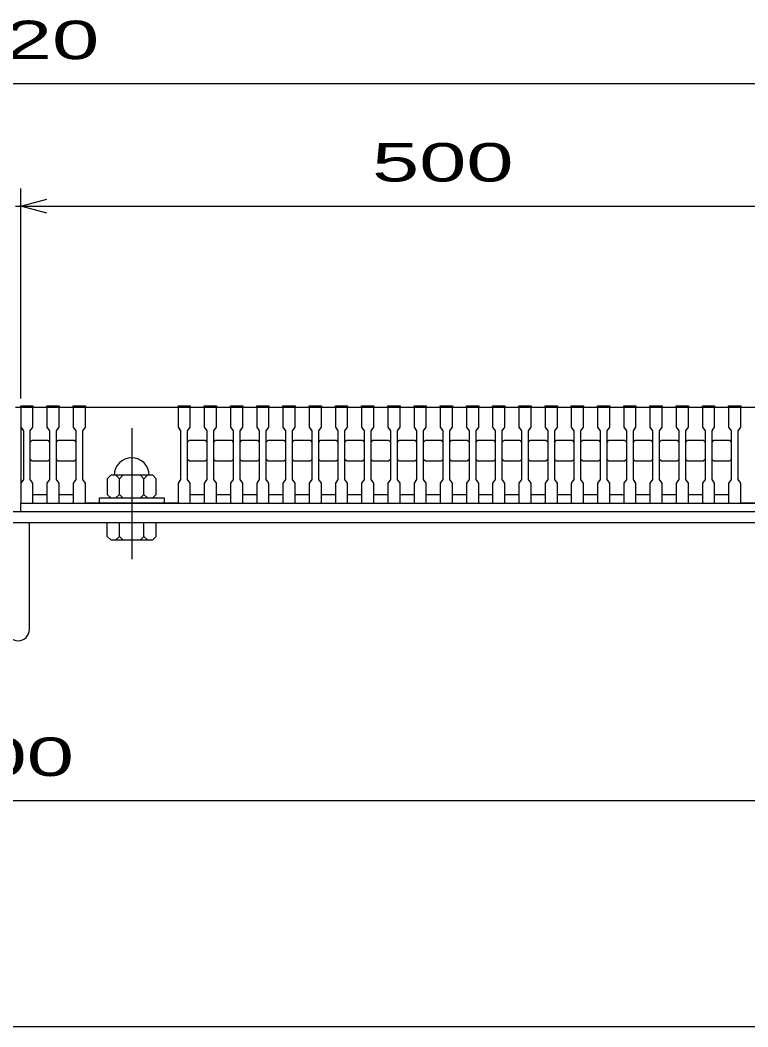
# Model space of a CAD drawing. Units: millimetres, scale not verified. Extents: x -1820 to 1731, y -1282 to 1054.
# Drawn here: x -849 to -432, y -1146 to -571 of the extents above; entities that cross this region are included whole.
import ezdxf
from ezdxf.enums import TextEntityAlignment as Align

# ---------------------------------------------------------------- set-up
doc = ezdxf.new("R2010")
doc.units = ezdxf.units.MM
doc.header["$LTSCALE"] = 10
doc.linetypes.add('CHAIN', pattern=[18.5, 12, -1.5, 3.5, -1.5])
for name, color, linetype, lineweight in [('0_2', 150, 'Continuous', 25), ('16', 3, 'Continuous', 25), ('19', 6, 'Continuous', 25), ('22', 4, 'Continuous', 25)]:
    doc.layers.add(name, color=color, linetype=linetype, lineweight=lineweight)
doc.styles.add('ベクトル', font='')
doc.styles.get('ベクトル').set_extended_font_data('ベクトル')

msp = doc.modelspace()

# ---------------------------------------------------------------- linework, layer by layer
at = {"layer": '0_2'}
msp.add_line((1731, -1146.5), (-1729, -1146.5), dxfattribs=at)
at = {"layer": '16'}
for p, q in [((-848.5, -792), (-848.5, -791.3)), ((-848.5, -791.3), (-841.5, -791.3)), ((-848.5, -792), (-848.5, -803.5)), ((-841.5, -792), (-848.5, -792)), ((-848.5, -792), (-848.5, -842)), ((-848.5, -792), (-348.5, -792)), ((-841.5, -791.3), (-841.5, -792)), ((-841.5, -803.5), (-841.5, -792)), ((-833.5, -792), (-833.5, -791.3)), ((-833.5, -791.3), (-826.5, -791.3)), ((-833.5, -792), (-833.5, -803.5)), ((-826.5, -792), (-833.5, -792)), ((-826.5, -791.3), (-826.5, -792)), ((-826.5, -803.5), (-826.5, -792)), ((-818.5, -792), (-818.5, -791.3)), ((-818.5, -791.3), (-811.5, -791.3)), ((-818.5, -792), (-818.5, -803.5)), ((-811.5, -792), (-818.5, -792)), ((-811.5, -791.3), (-811.5, -792)), ((-811.5, -803.5), (-811.5, -792)), ((-811.5, -792), (-758.5, -792)), ((-758.5, -792), (-758.5, -791.3)), ((-758.5, -791.3), (-751.5, -791.3)), ((-758.5, -792), (-758.5, -803.5)), ((-751.5, -792), (-758.5, -792)), ((-751.5, -791.3), (-751.5, -792)), ((-751.5, -803.5), (-751.5, -792)), ((-743.5, -792), (-743.5, -791.3)), ((-743.5, -791.3), (-736.5, -791.3)), ((-743.5, -792), (-743.5, -803.5)), ((-736.5, -792), (-743.5, -792)), ((-736.5, -791.3), (-736.5, -792)), ((-736.5, -803.5), (-736.5, -792)), ((-728.5, -792), (-728.5, -791.3)), ((-728.5, -791.3), (-721.5, -791.3)), ((-728.5, -792), (-728.5, -803.5)), ((-721.5, -792), (-728.5, -792)), ((-721.5, -791.3), (-721.5, -792)), ((-721.5, -803.5), (-721.5, -792)), ((-713.5, -792), (-713.5, -791.3)), ((-713.5, -791.3), (-706.5, -791.3)), ((-713.5, -792), (-713.5, -803.5)), ((-706.5, -792), (-713.5, -792)), ((-706.5, -791.3), (-706.5, -792)), ((-706.5, -803.5), (-706.5, -792)), ((-698.5, -792), (-698.5, -791.3)), ((-698.5, -791.3), (-691.5, -791.3)), ((-698.5, -792), (-698.5, -803.5)), ((-691.5, -792), (-698.5, -792)), ((-691.5, -791.3), (-691.5, -792)), ((-691.5, -803.5), (-691.5, -792)), ((-683.5, -792), (-683.5, -791.3)), ((-683.5, -791.3), (-676.5, -791.3)), ((-683.5, -792), (-683.5, -803.5)), ((-676.5, -792), (-683.5, -792)), ((-676.5, -791.3), (-676.5, -792)), ((-676.5, -803.5), (-676.5, -792)), ((-668.5, -792), (-668.5, -791.3)), ((-668.5, -791.3), (-661.5, -791.3)), ((-668.5, -792), (-668.5, -803.5)), ((-661.5, -792), (-668.5, -792)), ((-661.5, -791.3), (-661.5, -792)), ((-661.5, -803.5), (-661.5, -792)), ((-653.5, -792), (-653.5, -791.3)), ((-653.5, -791.3), (-646.5, -791.3)), ((-653.5, -792), (-653.5, -803.5)), ((-646.5, -792), (-653.5, -792)), ((-646.5, -791.3), (-646.5, -792)), ((-646.5, -803.5), (-646.5, -792)), ((-638.5, -792), (-638.5, -791.3)), ((-638.5, -791.3), (-631.5, -791.3)), ((-638.5, -792), (-638.5, -803.5)), ((-631.5, -792), (-638.5, -792)), ((-631.5, -791.3), (-631.5, -792)), ((-631.5, -803.5), (-631.5, -792)), ((-623.5, -792), (-623.5, -791.3)), ((-623.5, -791.3), (-616.5, -791.3)), ((-623.5, -792), (-623.5, -803.5)), ((-616.5, -792), (-623.5, -792)), ((-616.5, -791.3), (-616.5, -792)), ((-616.5, -803.5), (-616.5, -792)), ((-608.5, -792), (-608.5, -791.3)), ((-608.5, -791.3), (-601.5, -791.3)), ((-608.5, -792), (-608.5, -803.5)), ((-601.5, -792), (-608.5, -792)), ((-601.5, -791.3), (-601.5, -792)), ((-601.5, -803.5), (-601.5, -792)), ((-593.5, -792), (-593.5, -791.3)), ((-593.5, -791.3), (-586.5, -791.3)), ((-593.5, -792), (-593.5, -803.5)), ((-586.5, -792), (-593.5, -792)), ((-586.5, -791.3), (-586.5, -792)), ((-586.5, -803.5), (-586.5, -792)), ((-578.5, -792), (-578.5, -791.3)), ((-578.5, -791.3), (-571.5, -791.3)), ((-578.5, -792), (-578.5, -803.5)), ((-571.5, -792), (-578.5, -792)), ((-571.5, -791.3), (-571.5, -792)), ((-571.5, -803.5), (-571.5, -792)), ((-563.5, -792), (-563.5, -791.3)), ((-563.5, -791.3), (-556.5, -791.3)), ((-563.5, -792), (-563.5, -803.5)), ((-556.5, -792), (-563.5, -792)), ((-556.5, -791.3), (-556.5, -792)), ((-556.5, -803.5), (-556.5, -792)), ((-548.5, -792), (-548.5, -791.3)), ((-548.5, -791.3), (-541.5, -791.3)), ((-548.5, -792), (-548.5, -803.5)), ((-541.5, -792), (-548.5, -792)), ((-541.5, -791.3), (-541.5, -792)), ((-541.5, -803.5), (-541.5, -792)), ((-533.5, -792), (-533.5, -791.3)), ((-533.5, -791.3), (-526.5, -791.3)), ((-533.5, -792), (-533.5, -803.5)), ((-526.5, -792), (-533.5, -792)), ((-526.5, -791.3), (-526.5, -792)), ((-526.5, -803.5), (-526.5, -792)), ((-518.5, -792), (-518.5, -791.3)), ((-518.5, -791.3), (-511.5, -791.3)), ((-518.5, -792), (-518.5, -803.5)), ((-511.5, -792), (-518.5, -792)), ((-511.5, -791.3), (-511.5, -792)), ((-511.5, -803.5), (-511.5, -792)), ((-503.5, -792), (-503.5, -791.3)), ((-503.5, -791.3), (-496.5, -791.3)), ((-503.5, -792), (-503.5, -803.5)), ((-496.5, -792), (-503.5, -792)), ((-496.5, -791.3), (-496.5, -792)), ((-496.5, -803.5), (-496.5, -792)), ((-488.5, -792), (-488.5, -791.3)), ((-488.5, -791.3), (-481.5, -791.3)), ((-488.5, -792), (-488.5, -803.5)), ((-481.5, -792), (-488.5, -792)), ((-481.5, -791.3), (-481.5, -792)), ((-481.5, -803.5), (-481.5, -792)), ((-473.5, -792), (-473.5, -791.3)), ((-473.5, -791.3), (-466.5, -791.3)), ((-473.5, -792), (-473.5, -803.5)), ((-466.5, -792), (-473.5, -792)), ((-466.5, -791.3), (-466.5, -792)), ((-466.5, -803.5), (-466.5, -792)), ((-458.5, -792), (-458.5, -791.3)), ((-458.5, -791.3), (-451.5, -791.3)), ((-458.5, -792), (-458.5, -803.5)), ((-451.5, -792), (-458.5, -792)), ((-451.5, -791.3), (-451.5, -792)), ((-451.5, -803.5), (-451.5, -792)), ((-443.5, -792), (-443.5, -791.3)), ((-443.5, -791.3), (-436.5, -791.3)), ((-443.5, -792), (-443.5, -803.5)), ((-436.5, -792), (-443.5, -792)), ((-436.5, -791.3), (-436.5, -792)), ((-436.5, -803.5), (-436.5, -792)), ((-436.5, -792), (-383.5, -792)), ((-848.5, -803.5), (-847, -805.5)), ((-847, -805.5), (-847, -833.5)), ((-843, -805.5), (-841.5, -803.5)), ((-843, -833.5), (-843, -805.5)), ((-833.5, -803.5), (-832, -805.5)), ((-832, -805.5), (-832, -833.5)), ((-828, -805.5), (-826.5, -803.5)), ((-828, -833.5), (-828, -805.5)), ((-818.5, -803.5), (-817, -805.5)), ((-817, -805.5), (-817, -833.5)), ((-813, -805.5), (-811.5, -803.5)), ((-813, -833.5), (-813, -805.5)), ((-758.5, -803.5), (-757, -805.5)), ((-757, -805.5), (-757, -833.5)), ((-753, -805.5), (-751.5, -803.5)), ((-753, -833.5), (-753, -805.5)), ((-743.5, -803.5), (-742, -805.5)), ((-742, -805.5), (-742, -833.5)), ((-738, -805.5), (-736.5, -803.5)), ((-738, -833.5), (-738, -805.5)), ((-728.5, -803.5), (-727, -805.5)), ((-727, -805.5), (-727, -833.5)), ((-723, -805.5), (-721.5, -803.5)), ((-723, -833.5), (-723, -805.5)), ((-713.5, -803.5), (-712, -805.5)), ((-712, -805.5), (-712, -833.5)), ((-708, -805.5), (-706.5, -803.5)), ((-708, -833.5), (-708, -805.5)), ((-698.5, -803.5), (-697, -805.5)), ((-697, -805.5), (-697, -833.5)), ((-693, -805.5), (-691.5, -803.5)), ((-693, -833.5), (-693, -805.5)), ((-683.5, -803.5), (-682, -805.5)), ((-682, -805.5), (-682, -833.5)), ((-678, -805.5), (-676.5, -803.5)), ((-678, -833.5), (-678, -805.5)), ((-668.5, -803.5), (-667, -805.5)), ((-667, -805.5), (-667, -833.5)), ((-663, -805.5), (-661.5, -803.5)), ((-663, -833.5), (-663, -805.5)), ((-653.5, -803.5), (-652, -805.5)), ((-652, -805.5), (-652, -833.5)), ((-648, -805.5), (-646.5, -803.5)), ((-648, -833.5), (-648, -805.5)), ((-638.5, -803.5), (-637, -805.5)), ((-637, -805.5), (-637, -833.5)), ((-633, -805.5), (-631.5, -803.5)), ((-633, -833.5), (-633, -805.5)), ((-623.5, -803.5), (-622, -805.5)), ((-622, -805.5), (-622, -833.5)), ((-618, -805.5), (-616.5, -803.5)), ((-618, -833.5), (-618, -805.5)), ((-608.5, -803.5), (-607, -805.5)), ((-607, -805.5), (-607, -833.5)), ((-603, -805.5), (-601.5, -803.5)), ((-603, -833.5), (-603, -805.5)), ((-593.5, -803.5), (-592, -805.5)), ((-592, -805.5), (-592, -833.5)), ((-588, -805.5), (-586.5, -803.5)), ((-588, -833.5), (-588, -805.5)), ((-578.5, -803.5), (-577, -805.5)), ((-577, -805.5), (-577, -833.5)), ((-573, -805.5), (-571.5, -803.5)), ((-573, -833.5), (-573, -805.5)), ((-563.5, -803.5), (-562, -805.5)), ((-562, -805.5), (-562, -833.5)), ((-558, -805.5), (-556.5, -803.5)), ((-558, -833.5), (-558, -805.5)), ((-548.5, -803.5), (-547, -805.5)), ((-547, -805.5), (-547, -833.5)), ((-543, -805.5), (-541.5, -803.5)), ((-543, -833.5), (-543, -805.5)), ((-533.5, -803.5), (-532, -805.5)), ((-532, -805.5), (-532, -833.5)), ((-528, -805.5), (-526.5, -803.5)), ((-528, -833.5), (-528, -805.5)), ((-518.5, -803.5), (-517, -805.5)), ((-517, -805.5), (-517, -833.5)), ((-513, -805.5), (-511.5, -803.5)), ((-513, -833.5), (-513, -805.5)), ((-503.5, -803.5), (-502, -805.5)), ((-502, -805.5), (-502, -833.5)), ((-498, -805.5), (-496.5, -803.5)), ((-498, -833.5), (-498, -805.5)), ((-488.5, -803.5), (-487, -805.5)), ((-487, -805.5), (-487, -833.5)), ((-483, -805.5), (-481.5, -803.5)), ((-483, -833.5), (-483, -805.5)), ((-473.5, -803.5), (-472, -805.5)), ((-472, -805.5), (-472, -833.5)), ((-468, -805.5), (-466.5, -803.5)), ((-468, -833.5), (-468, -805.5)), ((-458.5, -803.5), (-457, -805.5)), ((-457, -805.5), (-457, -833.5)), ((-453, -805.5), (-451.5, -803.5)), ((-453, -833.5), (-453, -805.5)), ((-443.5, -803.5), (-442, -805.5)), ((-442, -805.5), (-442, -833.5)), ((-438, -805.5), (-436.5, -803.5)), ((-438, -833.5), (-438, -805.5)), ((-843, -812), (-842, -811)), ((-842, -811), (-833, -811)), ((-833, -811), (-832, -812)), ((-828, -812), (-827, -811)), ((-827, -811), (-818, -811)), ((-818, -811), (-817, -812)), ((-753, -812), (-752, -811)), ((-752, -811), (-743, -811)), ((-743, -811), (-742, -812)), ((-738, -812), (-737, -811)), ((-737, -811), (-728, -811)), ((-728, -811), (-727, -812)), ((-723, -812), (-722, -811)), ((-722, -811), (-713, -811)), ((-713, -811), (-712, -812)), ((-708, -812), (-707, -811)), ((-707, -811), (-698, -811)), ((-698, -811), (-697, -812)), ((-693, -812), (-692, -811)), ((-692, -811), (-683, -811)), ((-683, -811), (-682, -812)), ((-678, -812), (-677, -811)), ((-677, -811), (-668, -811)), ((-668, -811), (-667, -812)), ((-663, -812), (-662, -811)), ((-662, -811), (-653, -811)), ((-653, -811), (-652, -812)), ((-648, -812), (-647, -811)), ((-647, -811), (-638, -811)), ((-638, -811), (-637, -812)), ((-633, -812), (-632, -811)), ((-632, -811), (-623, -811)), ((-623, -811), (-622, -812)), ((-618, -812), (-617, -811)), ((-617, -811), (-608, -811)), ((-608, -811), (-607, -812)), ((-603, -812), (-602, -811)), ((-602, -811), (-593, -811)), ((-593, -811), (-592, -812)), ((-588, -812), (-587, -811)), ((-587, -811), (-578, -811)), ((-578, -811), (-577, -812)), ((-573, -812), (-572, -811)), ((-572, -811), (-563, -811)), ((-563, -811), (-562, -812)), ((-558, -812), (-557, -811)), ((-557, -811), (-548, -811)), ((-548, -811), (-547, -812)), ((-543, -812), (-542, -811)), ((-542, -811), (-533, -811)), ((-533, -811), (-532, -812)), ((-528, -812), (-527, -811)), ((-527, -811), (-518, -811)), ((-518, -811), (-517, -812)), ((-513, -812), (-512, -811)), ((-512, -811), (-503, -811)), ((-503, -811), (-502, -812)), ((-498, -812), (-497, -811)), ((-497, -811), (-488, -811)), ((-488, -811), (-487, -812)), ((-483, -812), (-482, -811)), ((-482, -811), (-473, -811)), ((-473, -811), (-472, -812)), ((-468, -812), (-467, -811)), ((-467, -811), (-458, -811)), ((-458, -811), (-457, -812)), ((-453, -812), (-452, -811)), ((-452, -811), (-443, -811)), ((-443, -811), (-442, -812)), ((-842, -823), (-843, -822)), ((-833, -823), (-842, -823)), ((-832, -822), (-833, -823)), ((-827, -823), (-828, -822)), ((-818, -823), (-827, -823)), ((-817, -822), (-818, -823)), ((-752, -823), (-753, -822)), ((-743, -823), (-752, -823)), ((-742, -822), (-743, -823)), ((-737, -823), (-738, -822)), ((-728, -823), (-737, -823)), ((-727, -822), (-728, -823)), ((-722, -823), (-723, -822)), ((-713, -823), (-722, -823)), ((-712, -822), (-713, -823)), ((-707, -823), (-708, -822)), ((-698, -823), (-707, -823)), ((-697, -822), (-698, -823)), ((-692, -823), (-693, -822)), ((-683, -823), (-692, -823)), ((-682, -822), (-683, -823)), ((-677, -823), (-678, -822)), ((-668, -823), (-677, -823)), ((-667, -822), (-668, -823)), ((-662, -823), (-663, -822)), ((-653, -823), (-662, -823)), ((-652, -822), (-653, -823)), ((-647, -823), (-648, -822)), ((-638, -823), (-647, -823)), ((-637, -822), (-638, -823)), ((-632, -823), (-633, -822)), ((-623, -823), (-632, -823)), ((-622, -822), (-623, -823)), ((-617, -823), (-618, -822)), ((-608, -823), (-617, -823)), ((-607, -822), (-608, -823)), ((-602, -823), (-603, -822)), ((-593, -823), (-602, -823)), ((-592, -822), (-593, -823)), ((-587, -823), (-588, -822)), ((-578, -823), (-587, -823)), ((-577, -822), (-578, -823)), ((-572, -823), (-573, -822)), ((-563, -823), (-572, -823)), ((-562, -822), (-563, -823)), ((-557, -823), (-558, -822)), ((-548, -823), (-557, -823)), ((-547, -822), (-548, -823)), ((-542, -823), (-543, -822)), ((-533, -823), (-542, -823)), ((-532, -822), (-533, -823)), ((-527, -823), (-528, -822)), ((-518, -823), (-527, -823)), ((-517, -822), (-518, -823)), ((-512, -823), (-513, -822)), ((-503, -823), (-512, -823)), ((-502, -822), (-503, -823)), ((-497, -823), (-498, -822)), ((-488, -823), (-497, -823)), ((-487, -822), (-488, -823)), ((-482, -823), (-483, -822)), ((-473, -823), (-482, -823)), ((-472, -822), (-473, -823)), ((-467, -823), (-468, -822)), ((-458, -823), (-467, -823)), ((-457, -822), (-458, -823)), ((-452, -823), (-453, -822)), ((-443, -823), (-452, -823)), ((-442, -822), (-443, -823)), ((-847, -833.5), (-848.5, -835.5)), ((-841.5, -835.5), (-843, -833.5)), ((-832, -833.5), (-833.5, -835.5)), ((-826.5, -835.5), (-828, -833.5)), ((-817, -833.5), (-818.5, -835.5)), ((-811.5, -835.5), (-813, -833.5)), ((-797, -831), (-799, -833)), ((-799, -833), (-799, -842)), ((-773, -831), (-797, -831)), ((-792, -833), (-794, -831)), ((-790, -831), (-792, -833)), ((-792, -842), (-792, -833)), ((-778, -833), (-780, -831)), ((-776, -831), (-778, -833)), ((-778, -842), (-778, -833)), ((-771, -833), (-773, -831)), ((-771, -842), (-771, -833)), ((-757, -833.5), (-758.5, -835.5)), ((-751.5, -835.5), (-753, -833.5)), ((-742, -833.5), (-743.5, -835.5)), ((-736.5, -835.5), (-738, -833.5)), ((-727, -833.5), (-728.5, -835.5)), ((-721.5, -835.5), (-723, -833.5)), ((-712, -833.5), (-713.5, -835.5)), ((-706.5, -835.5), (-708, -833.5)), ((-697, -833.5), (-698.5, -835.5)), ((-691.5, -835.5), (-693, -833.5)), ((-682, -833.5), (-683.5, -835.5)), ((-676.5, -835.5), (-678, -833.5)), ((-667, -833.5), (-668.5, -835.5)), ((-661.5, -835.5), (-663, -833.5)), ((-652, -833.5), (-653.5, -835.5)), ((-646.5, -835.5), (-648, -833.5)), ((-637, -833.5), (-638.5, -835.5)), ((-631.5, -835.5), (-633, -833.5)), ((-622, -833.5), (-623.5, -835.5)), ((-616.5, -835.5), (-618, -833.5)), ((-607, -833.5), (-608.5, -835.5)), ((-601.5, -835.5), (-603, -833.5)), ((-592, -833.5), (-593.5, -835.5)), ((-586.5, -835.5), (-588, -833.5)), ((-577, -833.5), (-578.5, -835.5)), ((-571.5, -835.5), (-573, -833.5)), ((-562, -833.5), (-563.5, -835.5)), ((-556.5, -835.5), (-558, -833.5)), ((-547, -833.5), (-548.5, -835.5)), ((-541.5, -835.5), (-543, -833.5)), ((-532, -833.5), (-533.5, -835.5)), ((-526.5, -835.5), (-528, -833.5)), ((-517, -833.5), (-518.5, -835.5)), ((-511.5, -835.5), (-513, -833.5)), ((-502, -833.5), (-503.5, -835.5)), ((-496.5, -835.5), (-498, -833.5)), ((-487, -833.5), (-488.5, -835.5)), ((-481.5, -835.5), (-483, -833.5)), ((-472, -833.5), (-473.5, -835.5)), ((-466.5, -835.5), (-468, -833.5)), ((-457, -833.5), (-458.5, -835.5)), ((-451.5, -835.5), (-453, -833.5)), ((-442, -833.5), (-443.5, -835.5)), ((-436.5, -835.5), (-438, -833.5)), ((-848.5, -835.5), (-848.5, -847)), ((-841.5, -847), (-841.5, -835.5)), ((-833.5, -835.5), (-833.5, -847)), ((-826.5, -847), (-826.5, -835.5)), ((-818.5, -835.5), (-818.5, -847)), ((-811.5, -847), (-811.5, -835.5)), ((-758.5, -835.5), (-758.5, -847)), ((-751.5, -847), (-751.5, -835.5)), ((-743.5, -835.5), (-743.5, -847)), ((-736.5, -847), (-736.5, -835.5)), ((-728.5, -835.5), (-728.5, -847)), ((-721.5, -847), (-721.5, -835.5)), ((-713.5, -835.5), (-713.5, -847)), ((-706.5, -847), (-706.5, -835.5)), ((-698.5, -835.5), (-698.5, -847)), ((-691.5, -847), (-691.5, -835.5)), ((-683.5, -835.5), (-683.5, -847)), ((-676.5, -847), (-676.5, -835.5)), ((-668.5, -835.5), (-668.5, -847)), ((-661.5, -847), (-661.5, -835.5)), ((-653.5, -835.5), (-653.5, -847)), ((-646.5, -847), (-646.5, -835.5)), ((-638.5, -835.5), (-638.5, -847)), ((-631.5, -847), (-631.5, -835.5)), ((-623.5, -835.5), (-623.5, -847)), ((-616.5, -847), (-616.5, -835.5)), ((-608.5, -835.5), (-608.5, -847)), ((-601.5, -847), (-601.5, -835.5)), ((-593.5, -835.5), (-593.5, -847)), ((-586.5, -847), (-586.5, -835.5)), ((-578.5, -835.5), (-578.5, -847)), ((-571.5, -847), (-571.5, -835.5)), ((-563.5, -835.5), (-563.5, -847)), ((-556.5, -847), (-556.5, -835.5)), ((-548.5, -835.5), (-548.5, -847)), ((-541.5, -847), (-541.5, -835.5)), ((-533.5, -835.5), (-533.5, -847)), ((-526.5, -847), (-526.5, -835.5)), ((-518.5, -835.5), (-518.5, -847)), ((-511.5, -847), (-511.5, -835.5)), ((-503.5, -835.5), (-503.5, -847)), ((-496.5, -847), (-496.5, -835.5)), ((-488.5, -835.5), (-488.5, -847)), ((-481.5, -847), (-481.5, -835.5)), ((-473.5, -835.5), (-473.5, -847)), ((-466.5, -847), (-466.5, -835.5)), ((-458.5, -835.5), (-458.5, -847)), ((-451.5, -847), (-451.5, -835.5)), ((-443.5, -835.5), (-443.5, -847)), ((-436.5, -847), (-436.5, -835.5)), ((-841.5, -842), (-833.5, -842)), ((-826.5, -842), (-818.5, -842)), ((-803.5, -847), (-803.5, -844)), ((-803.5, -844), (-766.5, -844)), ((-799, -842), (-797, -844)), ((-794, -844), (-792, -842)), ((-792, -842), (-790, -844)), ((-780, -844), (-778, -842)), ((-778, -842), (-776, -844)), ((-773, -844), (-771, -842)), ((-766.5, -844), (-766.5, -847)), ((-751.5, -842), (-743.5, -842)), ((-736.5, -842), (-728.5, -842)), ((-721.5, -842), (-713.5, -842)), ((-706.5, -842), (-698.5, -842)), ((-691.5, -842), (-683.5, -842)), ((-676.5, -842), (-668.5, -842)), ((-661.5, -842), (-653.5, -842)), ((-646.5, -842), (-638.5, -842)), ((-631.5, -842), (-623.5, -842)), ((-616.5, -842), (-608.5, -842)), ((-601.5, -842), (-593.5, -842)), ((-586.5, -842), (-578.5, -842)), ((-571.5, -842), (-563.5, -842)), ((-556.5, -842), (-548.5, -842)), ((-541.5, -842), (-533.5, -842)), ((-526.5, -842), (-518.5, -842)), ((-511.5, -842), (-503.5, -842)), ((-496.5, -842), (-488.5, -842)), ((-481.5, -842), (-473.5, -842)), ((-466.5, -842), (-458.5, -842)), ((-451.5, -842), (-443.5, -842)), ((-848.5, -847), (-841.5, -847)), ((-848.5, -847), (-348.5, -847)), ((-848.5, -852), (-848.5, -847)), ((-348.5, -852), (-848.5, -852)), ((-833.5, -847), (-826.5, -847)), ((-818.5, -847), (-811.5, -847)), ((-758.5, -847), (-811.5, -847)), ((-766.5, -847), (-803.5, -847)), ((-758.5, -847), (-751.5, -847)), ((-743.5, -847), (-736.5, -847)), ((-728.5, -847), (-721.5, -847)), ((-713.5, -847), (-706.5, -847)), ((-698.5, -847), (-691.5, -847)), ((-683.5, -847), (-676.5, -847)), ((-668.5, -847), (-661.5, -847)), ((-653.5, -847), (-646.5, -847)), ((-638.5, -847), (-631.5, -847)), ((-623.5, -847), (-616.5, -847)), ((-608.5, -847), (-601.5, -847)), ((-593.5, -847), (-586.5, -847)), ((-578.5, -847), (-571.5, -847)), ((-563.5, -847), (-556.5, -847)), ((-548.5, -847), (-541.5, -847)), ((-533.5, -847), (-526.5, -847)), ((-518.5, -847), (-511.5, -847)), ((-503.5, -847), (-496.5, -847)), ((-488.5, -847), (-481.5, -847)), ((-473.5, -847), (-466.5, -847)), ((-458.5, -847), (-451.5, -847)), ((-443.5, -847), (-436.5, -847)), ((-383.5, -847), (-436.5, -847))]:
    msp.add_line(p, q, dxfattribs=at)
at = {"layer": '16', "linetype": 'CHAIN'}
msp.add_line((-785, -804), (-785, -879), dxfattribs=at)
at = {"layer": '16'}
msp.add_arc((-785, -831), 10, 0, 180, dxfattribs=at)
at = {"layer": '19'}
for p, q in [((-851.5, -792), (-848.5, -792)), ((-346, -852), (-1354, -852)), ((-1360, -858), (-340, -858)), ((-843.5, -919.11), (-843.5, -858)), ((-799, -866), (-799, -858)), ((-799, -858), (-771, -858)), ((-792, -866), (-792, -858)), ((-778, -866), (-778, -858)), ((-771, -866), (-771, -858)), ((-797, -868), (-799, -866)), ((-797, -868), (-773, -868)), ((-794, -868), (-792, -866)), ((-790, -868), (-792, -866)), ((-780, -868), (-778, -866)), ((-776, -868), (-778, -866)), ((-771, -866), (-773, -868))]:
    msp.add_line(p, q, dxfattribs=at)
msp.add_arc((-850, -919.11), 6.5, 180, 0, dxfattribs=at)
at = {"layer": '22'}
for p, q in [((-1360, -607), (-340, -607)), ((-848.5, -787), (-848.5, -667)), ((-848.5, -677), (-833.5, -673)), ((-851.5, -677), (-848.5, -677)), ((-833.5, -681), (-848.5, -677)), ((-848.5, -677), (-348.5, -677)), ((-1300, -1017), (-400, -1017))]:
    msp.add_line(p, q, dxfattribs=at)

# ---------------------------------------------------------------- texts
at = {"layer": '22', "color": 2, "style": 'ベクトル', "width": 1.65}
for s, p in [(' 1020 ', (-925, -582)), (' 500 ', (-661, -652)), (' 900 ', (-912.5, -992))]:
    msp.add_text(s, height=21.99, dxfattribs=at).set_placement(p, align=Align.MIDDLE_LEFT)

doc.saveas('drawing.dxf')
